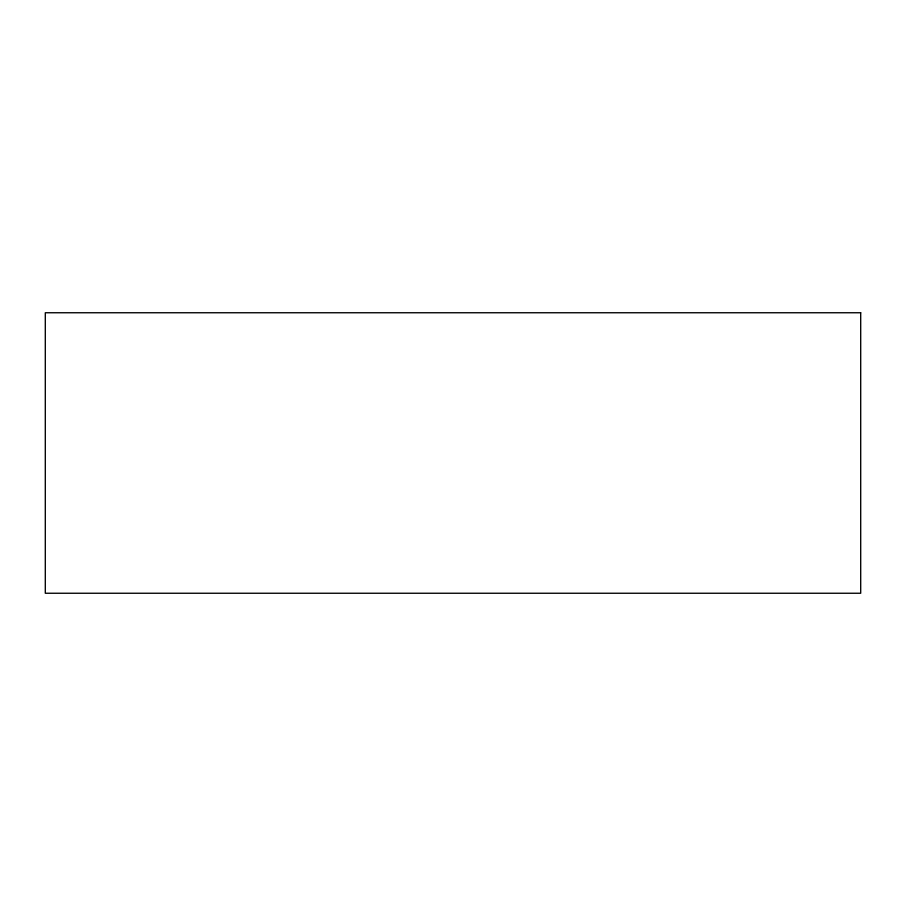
<?xml version="1.0" encoding="UTF-8"?>
<svg xmlns="http://www.w3.org/2000/svg" width="906" height="906" viewBox="0 0 906 906"><rect width="100%" height="100%" fill="white"/><g stroke="black" fill="none" stroke-linecap="round" stroke-linejoin="round"><path stroke-width="1.36" d="M860.7 312.751L45.3 312.751L45.3 593.249L860.7 593.249L860.7 312.751"/></g></svg>
